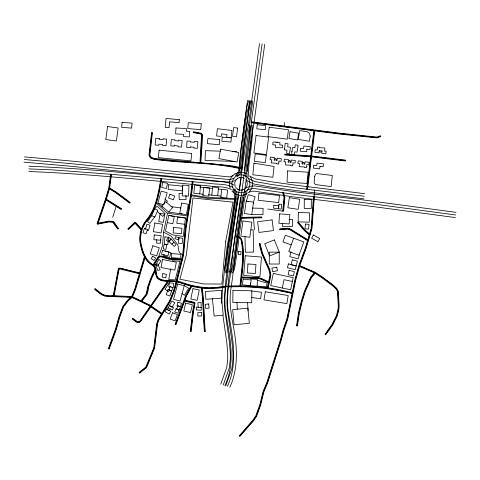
<?xml version="1.0" encoding="UTF-8"?>
<svg xmlns="http://www.w3.org/2000/svg" width="480" height="480" viewBox="0 0 480 480"><rect width="100%" height="100%" fill="white"/><g stroke="black" fill="none" stroke-linecap="round" stroke-linejoin="round"><path stroke-width="0.72" d="M249.774 125.472C250.854 142.848 245.91 159.84 245.748 177.102M262.104 43.968L251.328 122.22L250.74 141.162L246.894 171.918L246.972 177.084L248.22 178.272L254.424 181.434L270.846 184.374L296.628 187.98L364.248 196.26M252.222 125.514C253.296 142.86 248.4 159.834 248.196 177.06M237.114 199.002L236.802 192.942L234.87 188.73M234.666 198.924L234.456 193.644L232.65 189.756M250.596 282.774L250.488 285.732L266.46 286.746L267.03 283.074L257.388 280.296M257.172 285.984L257.424 279.33L250.74 279.072M223.2 385.104L229.356 367.836L230.316 358.914L230.316 352.572L229.392 342.15L224.766 309.654L224.286 301.932L225.21 286.62L226.788 272.556L225.99 268.056L228.36 246.348L230.37 235.674L235.89 198.96L235.626 193.29L232.698 187.356C225.816 183.288 217.26 184.734 209.61 183.354L161.358 178.674C158.778 192.558 156.786 207.078 148.026 218.712C142.128 225.372 139.254 233.952 140.448 242.79C142.17 251.412 144.876 261.018 153.354 265.314C157.038 268.62 154.686 274.272 157.668 278.004L159.912 279.738L163.494 280.668L176.358 281.514L191.544 285.876L201.75 287.652L209.334 288.324L225.21 286.62L240.426 286.308C241.686 270.612 245.124 254.808 241.224 239.208L239.988 237.894L237.744 236.73L243.336 198.834L245.988 191.256C250.224 188.472 251.118 182.334 248.22 178.272M201.414 307.41L198.204 307.614L197.886 302.718L201.102 302.514L201.246 310.2L196.308 309.906L196.476 307.11L198.594 307.236M199.95 163.188L201.57 134.808L200.634 133.974L193.32 132.618M200.388 163.212L201.96 134.616L200.826 133.584L193.404 132.186M200.826 163.242L202.554 136.518L202.35 134.424L201.018 133.194L193.482 131.76M313.464 196.818L311.118 228.408L305.394 247.86L298.788 265.71L294.864 279.918L286.872 318.984L283.008 330.216L280.278 340.326L266.88 382.428L263.112 391.41L259.86 404.676L255.81 415.896L253.026 419.994L239.25 435.828M314.334 196.878L311.97 228.594L306.222 248.142L299.622 265.974L295.71 280.122L287.712 319.224L283.842 330.474L281.112 340.578L267.696 382.734L263.94 391.686L260.694 404.928L256.59 416.292L253.71 420.546L239.892 436.422M239.148 168.15L240.018 156.75L244.284 123.852L247.074 105.786L248.958 100.23M232.698 187.356C229.842 181.368 235.17 176.496 239.25 172.986C243.582 149.124 243.378 124.074 250.116 100.62L243.708 148.662L241.056 177.216L226.788 272.556M241.59 168.336L242.454 157.002L246.708 124.2L249.456 106.368L251.28 101.016M156.036 202.914L167.514 213.252L163.602 232.134L162.474 245.82L158.496 257.124L153.354 265.314M239.256 170.22L241.098 148.38L247.512 100.308M244.482 170.676L246.312 148.95L252.72 100.932M380.67 136.158L376.818 137.484L339.324 133.584L284.136 126.546L284.508 122.532M139.266 372.846L145.938 367.548L147.048 365.304L154.164 348.03L157.152 323.694L158.442 319.878L169.932 301.062L173.808 291.414L175.458 285.846L183.126 254.958L185.694 227.892L191.058 195.228L192.654 181.692M282.75 211.122L284.028 197.31L282.666 192.864M283.62 211.212L284.892 197.214L283.506 192.612M227.376 386.406C238.398 362.916 232.524 336.774 228.36 312.402C226.122 299.034 228.648 285.666 230.796 272.484C232.932 247.206 237.396 222.204 241.086 197.124L250.044 129.966L250.998 125.496M236.526 236.61L235.626 245.706L232.206 268.218L229.836 271.722M237.744 236.73L236.844 245.862L233.388 268.548L230.796 272.484M238.962 236.85L238.056 246.012L234.564 268.878L233.934 270.474L231.756 273.24M248.388 125.226L259.512 43.578M253.602 125.76L264.702 44.352M199.71 193.926L200.568 185.73L194.682 185.112L193.818 193.308L203.382 194.256M211.788 195.18L212.646 186.984L218.538 187.602L217.674 195.804M221.682 189.39L220.824 197.586L226.71 198.204L227.574 190.008L218.01 189.006M239.994 286.266C241.248 270.648 244.65 254.952 240.846 239.424L239.724 238.242L237.54 237.12M240.858 286.356C242.124 270.576 245.598 254.664 241.608 238.992L240.252 237.54L237.942 236.34M314.622 189.99L311.544 228.504L305.808 247.998L299.202 265.842L295.284 280.02L287.292 319.104L283.428 330.348L280.698 340.452L267.288 382.578L263.526 391.548L260.274 404.802L256.2 416.094L253.368 420.27L239.574 436.128M239.154 168.102L238.206 172.344L235.338 175.272M151.566 132.504L148.992 155.388L150.582 157.944L153.804 159.27C182.424 163.44 212.01 162.276 240.246 168.66M151.998 132.552L149.418 155.292L150.864 157.608L153.906 158.85C182.538 163.008 212.13 161.844 240.366 168.24M152.43 132.6L149.844 155.19L151.146 157.272L154.008 158.424L230.016 165.528L236.298 166.566L240.492 167.82M185.436 218.028L183.312 236.472L172.704 234.882L165.468 231.072L168.804 215.418L185.436 218.028L177.54 217.116L176.82 223.344L184.716 224.256M241.584 168.378L240.288 173.628L237.132 176.934M192.216 181.638L190.626 195.162L185.262 227.838L182.7 254.886L175.032 285.738L173.394 291.27L169.542 300.864L158.04 319.704L156.732 323.592L153.744 347.916L146.646 365.124L145.59 367.29L139.014 372.492M193.086 181.74L191.49 195.288L186.126 227.94L183.558 255.024L175.884 285.954L174.222 291.558L170.322 301.26L158.844 320.052L157.578 323.796L154.584 348.15L147.444 365.484L146.292 367.812L139.518 373.206M190.26 331.608L192.66 311.322L194.214 303.372L184.494 301.074M190.698 331.662L193.092 311.394L194.718 303.828L193.89 302.604L184.584 300.642L175.542 324.426M191.13 331.716L193.524 311.466L195.012 303.018L194.034 302.19L184.674 300.216M234.672 198.816L229.164 235.476L227.148 246.162L224.766 268.032L225.594 272.832M237.102 199.11L234.936 213.888M313.92 130.35L306.678 189.084M314.352 130.404L307.11 189.15M314.784 130.458L307.542 189.222M241.206 177.39L239.364 190.806M246.408 178.062L244.56 191.544M110.598 174.234L108.774 188.148L105.432 199.242L97.032 223.65M118.17 228.948L113.79 222.504L112.866 221.808L108.558 221.574L97.446 223.794L105.852 199.374L109.206 188.238L111.036 174.288L161.358 178.674M111.468 174.348L109.632 188.328L106.266 199.512L97.86 223.932M241.974 170.604L247.452 129.54L248.43 124.944M247.17 171.324L252.63 130.392L253.56 126.042M236.532 236.562L242.142 198.558L244.866 190.764M238.956 236.904L244.53 199.11L247.104 191.748M235.44 196.458C231.51 232.152 222.78 267.384 221.748 303.342M240.636 197.208L232.116 256.668L229.38 272.922L227.826 286.86L226.908 301.92L227.376 309.384L231.996 341.838L232.938 352.452L232.938 359.022L231.918 368.4L225.654 386.04M238.494 196.728C233.244 226.368 230.184 256.302 226.074 286.08C224.4 294.882 224.694 303.876 225.756 312.726C229.578 336.714 236.04 362.442 224.892 385.56M243.678 197.52C238.428 227.148 235.374 257.076 231.264 286.848C228.75 299.616 230.832 312.648 233.172 325.272C237.114 346.014 238.83 367.536 229.86 387.252M296.532 325.86L298.47 313.038L301.152 301.872L304.308 291.576L310.806 276.888L314.808 272.406M296.964 325.926L298.896 313.122L301.578 301.986L304.722 291.726L311.166 277.128L315.138 272.694C322.842 278.568 332.796 282.906 337.926 291.36L338.7 306.06L338.442 309.408L336.948 315.546L332.46 324.57L325.368 334.494M297.396 325.986L299.328 313.206L301.998 302.1L305.13 291.876L311.532 277.374L315.462 272.988M234.936 213.876L229.566 246.54L227.214 268.08L227.976 272.28M267.258 288.06L269.898 275.694L269.796 273.33L268.884 269.796L261.612 253.242L259.17 243.546M240.426 286.308L258.762 287.184L267.69 288.138L270.33 275.742L270.228 273.264L269.298 269.658L262.032 253.104L259.596 243.438M268.122 288.21L270.768 275.784L270.66 273.204L269.712 269.514L262.446 252.966L260.022 243.33M114.036 296.19L119.058 269.322L119.814 268.824M94.842 288.888C99.702 294.204 106.302 297.228 113.61 296.106L118.686 269.088L119.562 268.47L121.116 268.572L139.692 273.372M170.766 268.686L168.726 279.57L175.224 279.9L179.946 261.348L172.26 260.706M113.178 296.028L118.32 268.854L119.31 268.11M160.926 178.584C158.352 192.414 156.39 206.88 147.666 218.466C141.696 225.21 138.81 233.91 140.016 242.85C141.75 251.574 144.504 261.282 153.06 265.638C156.642 268.968 154.272 274.59 157.332 278.28C164.388 283.92 174.594 279.57 182.508 283.56C196.17 288.432 210.996 290.058 225.27 287.058M161.784 178.764C159.204 192.702 157.176 207.276 148.386 218.958C142.554 225.534 139.698 234 140.88 242.73C142.584 251.256 145.242 260.754 153.642 264.984C157.428 268.278 155.106 273.942 158.01 277.734C165.054 282.918 174.984 278.772 182.742 282.714C196.296 287.562 211.002 289.182 225.156 286.188M282.288 288.018L284.034 279.696L292.368 281.448M291.036 251.772L289.74 256.638L298.146 258.876L299.442 254.016M157.86 203.142L161.208 191.094L167.172 192.756L163.824 204.804L157.86 203.142L162.816 207.078M164.076 254.478L163.68 255.888L169.566 257.544L170.952 252.612L165.066 250.956M253.224 203.184L255.114 196.68L248.268 194.688L246.378 201.192L248.43 201.792M145.344 229.518L146.922 224.244L150.048 225.18L148.47 230.448L147.222 230.076M184.584 300.642L185.898 296.238L191.544 285.876M144.36 256.944L134.67 289.362L131.574 296.742L127.446 300.348L122.844 306.408L118.992 316.704L115.482 329.214L108.342 348.756M144.78 257.076L135.084 289.506L131.928 297L127.764 300.642L123.222 306.624L119.412 316.836L115.896 329.352L108.756 348.906M145.194 257.208L135.498 289.65L132.282 297.258L128.082 300.942L123.606 306.846L119.826 316.968L116.31 329.484L109.164 349.056M112.734 217.218L116.376 205.77M293.61 238.224L288.816 251.58L299.016 255.24L303.81 241.884L285.33 235.254L282.942 241.908L291.222 244.878M175.134 324.282L185.496 296.07L191.154 285.684M175.956 324.576L186.306 296.4L191.94 286.062M220.752 384.174L226.794 367.266L227.7 358.8L227.7 352.686L226.788 342.468L222.942 315.456M155.058 269.31L150.924 277.944L147.912 286.254L146.19 294.102L140.802 301.056M155.448 269.502L151.326 278.112L148.338 286.362L146.58 294.3L141.15 301.326L131.928 297L113.61 296.106M155.844 269.688L151.728 278.28L148.764 286.47L148.146 290.634L146.97 294.504L141.492 301.59M170.202 308.94L169.302 310.776L167.076 309.684L171.93 300.954L174.816 302.742L172.032 307.23L169.146 305.448L173.532 307.584L172.356 309.99L167.976 307.848M153.72 265.542L158.784 257.454L159.93 256.926L161.874 256.878L168.258 259.098L181.986 260.202M152.982 265.08L158.208 256.8L159.69 256.086L162.12 256.038L168.426 258.24L182.058 259.332M169.272 282.738L164.994 289.326L168.54 291.63L169.71 289.836M231.72 176.718C229.266 179.922 228.66 184.386 230.19 188.13M236.094 179.61L234.654 182.784L235.206 186.588M168.06 280.704L139.896 321.048L138.786 321.702L137.346 321.63L132.66 318.234M168.42 280.95L140.19 321.372L138.894 322.122L137.202 322.044L132.408 318.588M168.786 281.196L140.484 321.696L138.996 322.548L137.058 322.452L132.15 318.942M325.014 334.242L332.088 324.342L336.534 315.396L338.01 309.342L338.262 306.054L337.506 291.486L335.988 288.804L333.162 286.284L321.588 277.488L314.928 273.084L299.034 266.244M325.728 334.752L332.838 324.792L337.356 315.696L338.874 309.48L339.138 306.066L338.346 291.24L336.666 288.252L333.72 285.612L322.092 276.774L315.342 272.31L299.376 265.44M151.77 215.628L147.468 221.61L149.94 223.392L154.674 216.81M166.212 202.8L167.49 201.192L164.736 199.008M249.306 191.838C253.176 187.962 253.524 181.53 250.53 177.036M245.268 188.49C247.824 186.198 247.866 182.19 245.91 179.508M168.75 212.106L172.62 207.546L165.642 201.63L161.772 206.196L168.75 212.106L182.244 213.984M154.518 208.95L157.044 206.178L165.252 213.648L162.726 216.42L157.254 211.44M235.812 179.964L237.792 178.212M232.008 176.358L234.678 173.994M128.424 229.494L135.156 223.368L141 229.722M128.124 229.176L134.598 223.044L135.24 222.936L141.324 229.434M127.824 228.864L134.406 222.654L135.324 222.51L136.266 223.05L141.654 229.146M244.782 188.928L241.896 190.092M245.988 191.256L242.634 192.612L239.754 192.69A8.976 8.976 0 0 1 235.092 190.596L233.76 189.24M237.414 178.446L239.874 177.468M247.194 193.584L243.378 195.126M236.238 176.106C239.544 174.024 244.092 174.456 246.972 177.084M235.056 173.76L238.368 172.446M158.496 257.124L161.07 256.35L168.342 258.672L182.022 259.77M232.956 175.722L229.296 176.916L69.54 160.878L24.456 156.906M233.91 178.164L230.682 179.418L227.13 179.346L69.294 163.488L24.228 159.516M248.208 192.618L251.46 191.364L254.43 191.148L293.49 196.92L363.288 205.248L455.34 217.572M234.864 180.606L231.27 181.974L226.884 181.956L69.042 166.098L24 162.132M247.284 190.164L250.89 188.808L254.52 188.526L293.844 194.322L363.63 202.65L455.67 214.968M246.36 187.71L250.32 186.246L254.61 185.904L294.198 191.724L363.972 200.046L456 212.37M380.532 135.744L376.782 137.046L339.372 133.152L251.388 121.788M380.814 136.572L376.854 137.916L339.276 134.022L251.274 122.652M242.184 190.026L240.174 190.104L237.72 189.294M97.362 223.362L108.51 221.136L113.034 221.406L114.102 222.198L118.536 228.702M97.53 224.22L108.606 222.006L112.692 222.21L117.81 229.188M243.09 195.192L239.334 195.282L235.812 194.184M239.46 177.558L242.034 177.48L244.506 178.452M238.782 172.356L242.97 172.32L246.816 173.742M279.714 229.332L287.502 228.69L289.722 229.104L308.034 240.42M279.75 229.77L287.478 229.122L289.554 229.506L307.806 240.792M279.678 228.9L287.52 228.252L289.884 228.696L308.262 240.048M182.472 193.278L179.046 193.374L179.226 199.698L186.084 199.5L185.958 195.288M261.864 216.936L240.42 217.434M261.876 217.374L240.432 217.872M261.888 217.806L240.438 218.31M250.836 229.884L253.14 229.83L253.68 252.054L245.376 252.258L244.998 236.652M228.666 286.026C250.23 285.156 271.788 287.382 292.692 292.794M228.672 286.902C250.182 286.032 271.674 288.252 292.518 293.646M288.948 219.432L292.56 219.42L292.59 226.38L282.474 226.422L282.462 223.638M252.432 208.086L263.1 208.338L262.95 214.704L251.568 214.44M28.92 166.272C89.4 168.51 149.634 175.26 209.88 180.75C217.902 182.136 226.842 180.744 234.03 185.1M28.854 168.894L53.01 169.908L111.036 174.288M28.782 171.516C89.124 173.754 149.232 180.492 209.34 185.964C216.612 187.326 224.796 185.85 231.366 189.618M235.902 198.528L207.09 197.472L191.13 194.796M235.878 199.398L206.988 198.342L190.986 195.654M241.374 277.014L258.714 277.632L262.038 278.688L268.854 281.97M241.362 277.452L258.63 278.064L261.876 279.09L268.668 282.366M241.35 277.89L258.54 278.49L261.714 279.498L268.476 282.762M220.314 151.164L205.392 150.66L205.068 160.44L234.912 161.436M232.254 151.56L236.73 151.71M119.532 268.908L139.584 273.792M284.874 154.14L311.088 155.922L345.48 160.116M284.844 154.578L311.052 156.36L345.42 160.554M284.814 155.01L311.016 156.798L345.366 160.986M119.592 268.032L139.8 272.946M199.692 187.08L212.88 188.466M208.506 194.796L220.962 196.11M364.56 193.656L296.946 185.376L271.266 181.782L255.15 178.914L249.498 175.98M363.936 198.864L296.31 190.584L270.426 186.96L253.698 183.954L246.942 180.564M251.55 290.97L261.456 292.254L260.622 298.68L251.424 297.486M251.328 122.22L284.136 126.546M167.514 213.252L187.422 215.892M267.804 209.046L283.182 211.164L284.46 197.262L283.086 192.738M170.964 206.616L180.906 207.996M170.226 287.172L168.75 286.956L169.362 282.714L173.796 283.35L173.178 287.598L171.702 287.382M267.69 288.138L292.608 293.22M168.804 215.418L174.306 216.588L172.776 223.77L167.274 222.6M299.202 265.842L315.138 272.694M141.15 301.326L149.208 305.22L161.862 313.944M163.602 232.134L171.234 236.184L177.912 244.974L178.782 250.908L180.036 253.074L183.126 254.958M184.212 285.54L188.7 288.18L184.554 295.224L181.992 293.718M106.074 199.002L121.656 208.776M105.852 199.374L121.41 209.136M105.624 199.752L121.164 209.502M109.428 187.866L115.68 191.64L130.242 202.476M109.206 188.238L115.44 192L129.978 202.83M108.978 188.61L115.194 192.366L129.72 203.178M238.242 189.57L235.632 187.404M235.29 193.908L231.888 191.082M162.114 313.584L149.424 304.842L132.036 296.574L105.072 295.32L101.892 293.946L95.124 288.552M161.616 314.298L148.992 305.598L131.82 297.42L104.874 296.172L101.46 294.708L94.56 289.224M310.026 234.294L305.286 230.286L298.224 222.09M309.744 234.63L304.98 230.598L297.888 222.372M309.462 234.96L304.674 230.904L297.552 222.654M205.314 331.584C203.964 316.956 204.252 302.208 202.188 287.604M204.876 331.632C203.526 317.004 203.814 302.256 201.75 287.652M204.444 331.68C203.088 317.052 203.382 302.298 201.318 287.694M221.502 298.11L223.23 315.108L214.182 316.032L212.376 298.29M253.47 217.572L254.472 229.692M247.602 302.598L248.076 310.572M236.964 302.508L237.354 309.03M160.56 239.628L160.584 243.186L156.744 243.21L156.72 239.652M304.296 199.404L304.254 208.434L311.28 208.464L311.322 199.44L304.296 199.404M232.944 290.55L232.806 302.538L251.718 302.748L251.85 290.76L232.944 290.55M298.41 212.526L298.146 221.874L309.294 222.192L309.558 212.838L298.41 212.526M190.206 146.958L190.182 147.54L186.696 147.384L186.984 141.06L190.464 141.216L190.428 141.978L194.25 142.284L194.304 141.42L197.832 141.624L197.436 148.272L193.908 148.062L193.956 147.264L190.206 146.958M287.568 170.898L287.052 182.178L306.96 183.432L308.112 172.212L287.568 170.898M182.748 185.16L182.238 195.888L188.49 196.182L189 185.454L182.748 185.16M175.95 127.974L175.608 133.884L183.6 134.346L183.474 136.59L189.384 136.932L189.702 131.382L186.282 131.184L186.432 128.58L175.95 127.974M247.914 263.988L247.386 273L255.402 273.468L255.93 264.462L247.914 263.988M277.14 142.158L277.122 142.464L275.958 142.368L275.982 142.02L272.988 142.134L272.778 144.774L275.658 145.002L275.472 147.24L275.928 147.57L282.45 147.798L282.666 145.152L279.786 144.924L279.966 142.686L277.14 142.158M279.546 213.888L278.91 223.242L289.2 223.938L289.83 214.584L279.546 213.888M306.876 149.184L306.69 151.776L300.216 151.17L300.486 148.344L303.582 148.614L303.822 146.046L310.236 146.616L310.026 149.472L306.876 149.184M174.342 145.566L174.3 146.142L170.826 145.878L171.3 139.572L174.774 139.83L174.714 140.592L178.524 141.018L178.608 140.148L182.13 140.466L181.536 147.096L178.014 146.778L178.086 145.98L174.342 145.566M171.558 253.608L171.258 257.682L180.654 258.378L180.954 254.304L171.558 253.608M238.512 251.334L238.272 254.586L240.816 254.772L241.056 251.52L238.512 251.334M122.058 122.334L121.662 127.314L131.64 128.112L132.042 123.132L122.058 122.334M154.242 235.002L153.876 239.688L160.704 240.228L161.076 235.542L154.242 235.002M245.262 255.762L243.684 275.43L259.908 276.732L261.486 257.07L245.262 255.762M159.312 138.474L159.234 139.416L163.068 139.656L163.146 138.786L166.668 139.104L166.08 145.734L162.552 145.416L162.654 144.438L158.886 144.204L158.766 145.224L155.142 145.002L155.838 138.21L159.312 138.474M201.27 123.81L200.76 129.678L187.776 128.55L188.286 122.682L201.27 123.81M179.358 119.664L179.094 122.646L169.584 121.818L169.056 127.668L165.228 127.32L166.038 118.458L179.358 119.664M222.24 137.118L221.874 141.258L230.94 142.056L231.306 137.916L222.24 137.118M231.906 130.47L231.258 137.724L226.662 137.244L226.944 134.538L221.526 133.872L221.262 136.434L216.588 135.948L217.392 128.694L231.906 130.47M225.714 241.302L221.898 284.058L203.748 283.944L179.862 279.216L186.378 254.802L192.966 197.97L233.04 202.158L225.714 241.302M219.744 139.614L219.276 144.726L207.414 143.646L207.882 138.528L219.744 139.614M305.43 224.058L305.004 228.792L308.586 229.122L309.018 224.388L305.43 224.058M173.628 227.454L173.106 232.932L181.41 233.724L181.932 228.246L173.628 227.454M178.98 237.828L178.464 243.198L182.202 243.558L182.718 238.188L178.98 237.828L175.62 236.658L174.918 238.674L178.278 239.844L178.98 237.828M253.98 163.188L252.87 174.762L272.85 177.27L274.074 166.482L253.98 163.188M164.922 236.898L164.202 244.26L163.242 248.88L165.846 249.426L166.806 244.806L164.202 244.26L167.814 244.614L168.534 237.252L164.922 236.898M314.712 176.25L314.106 182.358L314.364 183.408L315.522 184.554L331.17 186.606L332.292 175.464L316.764 173.58L315.48 174.174L314.712 176.25M159.12 150.174L158.37 157.638L190.944 160.908L191.688 153.45L159.12 150.174M168.618 184.728L168.132 189.414L182.214 190.884L182.7 186.192L168.618 184.728M257.214 124.746L256.788 128.85L265.164 129.72L265.596 125.616L257.214 124.746M279 204.144L278.508 208.782L281.244 209.07L281.73 204.432L279 204.144M203.736 187.392L202.872 195.588L208.758 196.206L209.622 188.01L203.736 187.392M289.11 160.746L288.948 162.294L288.138 162.186L288.426 159.612L284.37 159.156L284.076 161.73L285.894 161.934L285.486 162.516L285.486 164.988L290.796 165.186L290.724 165.648L292.518 165.93L292.674 164.766L292.998 164.808L292.938 162.84L295.05 163.08L295.338 160.506L291.282 160.05L291 162.57L290.208 162.462L290.376 160.884L289.11 160.746M319.974 166.32L319.698 168.9L313.254 168.078L313.62 165.258L316.704 165.642L317.034 163.074L323.424 163.866L323.112 166.716L319.974 166.32M302.946 162.498L302.766 164.046L301.962 163.932L302.262 161.364L298.206 160.884L297.906 163.458L299.724 163.668L299.31 164.25L299.298 166.716L304.608 166.95L304.53 167.406L306.324 167.706L306.492 166.542L306.81 166.584L306.756 164.61L308.868 164.862L309.168 162.294L305.118 161.814L304.818 164.334L304.026 164.226L304.212 162.642L302.946 162.498M273.894 205.248L273.546 208.2L278.478 208.776L278.82 205.824L273.894 205.248M243.114 279.054L242.442 284.79L250.488 285.732L251.16 279.996L243.114 279.054M258.984 193.14L258.156 200.238L278.652 202.638L279.486 195.54L258.984 193.14M284.532 148.95L284.424 149.862L286.992 150.18L286.626 153.264L289.446 153.612L290.406 147.912L290.232 147.162L287.646 146.898L288.03 143.76L285.18 143.472L284.532 148.95M320.04 150.444L319.848 152.022L321.108 152.178L321.3 150.636L322.104 150.756L321.774 153.324L325.824 153.84L326.154 151.278L324.342 151.044L324.762 150.468L324.804 147.996L319.494 147.714L319.572 147.252L317.784 146.94L317.604 148.104L317.28 148.056L317.316 150.024L315.21 149.76L314.88 152.322L318.93 152.838L319.248 150.33L320.04 150.444M266.25 155.274L265.326 162.672L254.346 161.292L255.276 153.9L266.25 155.274M256.05 135.54L253.854 152.982L266.466 154.56L268.656 137.124L256.05 135.54M237.642 128.088L236.502 136.812L232.512 136.29L233.646 127.566L237.642 128.088M269.22 127.224L267.984 136.614L287.244 139.152L288.48 129.762L269.22 127.224M291.798 151.344L291.738 154.338L294.366 154.698L294.762 151.842L296.976 152.148L298.086 146.388L297.78 146.34L297.936 145.212L295.308 144.846L294.912 147.708L292.692 147.402L292.296 147.966L292.146 151.386L291.798 151.344M107.568 126.546L105.81 139.548L116.394 140.976L118.152 127.974L107.568 126.546M242.916 220.98L240.882 236.1L249.84 237.3L251.868 222.18L242.916 220.98M275.142 158.79L274.926 160.332L274.122 160.2L274.494 157.638L270.456 157.05L270.084 159.612L271.89 159.876L271.464 160.446L271.38 162.918L276.684 163.284L276.6 163.746L278.382 164.088L278.58 162.93L278.898 162.984L278.898 161.01L281.004 161.322L281.376 158.76L277.338 158.172L276.972 160.674L276.18 160.542L276.402 158.97L275.142 158.79M310.188 136.002L309.456 141.24L298.278 139.404L299.718 130.614L307.248 131.724L309.504 133.374L310.188 136.002M246.198 201.12L244.446 213.528L251.784 214.566L253.536 202.158L246.198 201.12M289.368 197.688L287.844 207.78L298.194 209.346L299.718 199.254L289.368 197.688M290.028 131.724L288.918 138.486L297.516 139.902L298.626 133.134L290.028 131.724M265.314 291.768L263.982 299.862L286.872 303.63L288.204 295.536L265.314 291.768M154.818 222.978L153.372 231.654L161.16 232.95L162.606 224.274L154.818 222.978M160.182 213.348L158.73 221.55L163.326 222.36L164.778 214.164L160.182 213.348M181.65 203.064L179.73 213.522L186.408 214.752L188.328 204.294L181.65 203.064M220.644 149.19L218.898 158.616L237.042 161.97L238.788 152.544L220.644 149.19M162.786 273.624L162.126 277.086L165.768 277.776L166.422 274.314L162.786 273.624M162.534 259.518L160.998 267.528L174.786 270.168L176.316 262.158L162.534 259.518M162.744 182.418L161.754 187.536L166.494 188.46L167.49 183.336L162.744 182.418M192.942 288.69L190.824 298.992L197.148 300.294L199.266 289.992L192.942 288.69M273.3 273.462L270.75 285.594L290.622 289.77L293.166 277.632L273.3 273.462M289.104 270.408L288.12 274.71L293.376 275.916L294.366 271.614L289.104 270.408M185.694 303.126L183.816 310.992L190.47 312.576L192.348 304.71L185.694 303.126M292.296 259.878L291.114 264.702L296.202 265.944L297.378 261.114L292.296 259.878M177.894 302.262L176.97 305.772L180.528 306.702L181.452 303.198L177.894 302.262M288.42 263.886L287.424 267.648L295.2 269.712L296.202 265.944L288.42 263.886M177.69 283.968L173.514 299.286L180.054 301.068L184.236 285.756L177.69 283.968M162.57 250.332L161.502 254.202L167.88 255.954L168.942 252.09L162.57 250.332M152.856 245.766L150.27 253.854L156.69 255.906L159.282 247.824L152.856 245.766M144.426 228.42L143.028 232.728L146.094 233.724L147.492 229.416L144.426 228.42M168.078 289.506L166.206 294.666L169.842 295.986L171.714 290.826L168.078 289.506M172.494 312.774L170.184 319.11L175.086 320.898L177.396 314.562L172.494 312.774M169.932 194.244L168.516 197.946L173.322 199.788L174.744 196.086L169.932 194.244M170.13 286.524L168.786 289.956L171.588 291.06L172.938 287.628L170.13 286.524M176.004 308.796L174.738 311.988L177.858 313.224L180.528 306.702L178.05 305.658L176.646 308.988L179.124 310.038L176.004 308.796M154.554 208.89L151.668 215.694L154.92 217.074L157.8 210.264L154.554 208.89M313.404 234.996L311.616 238.236L317.934 241.728L319.722 238.488L313.404 234.996M166.614 308.976L165.06 311.67L169.2 314.07L170.76 311.376L166.614 308.976M152.712 256.212L151.188 258.66L154.128 260.49L155.652 258.042L152.712 256.212M158.94 259.566L155.562 264.768L157.92 270.54L160.14 269.634L157.782 263.862L155.562 264.768L157.602 266.094L160.986 260.892L158.94 259.566M168.534 237.252L166.452 240.324L169.02 242.064L171.102 238.992L168.534 237.252M173.778 242.358L171.984 244.146L174.282 246.45L176.076 244.662L171.102 238.992L168.804 240.822L171.474 244.188L173.778 242.358M274.344 239.898L264.744 243.78L269.664 255.942L279.264 252.06L274.344 239.898M276.75 267.174L271.902 268.146L272.616 271.71L277.464 270.738L276.75 267.174M272.076 219.858L257.604 221.742L258.996 232.446L273.468 230.562L272.076 219.858M247.848 308.19L232.65 309.654L234.108 324.786L249.306 323.322L247.848 308.19M208.722 303.984L205.38 304.272L205.74 308.406L209.076 308.124L208.722 303.984M221.28 290.334L205.314 291.528L205.896 299.298L221.862 298.098L221.28 290.334M201.672 312.552L197.796 312.618L197.856 316.062L201.732 315.99L201.672 312.552M279.246 252.15L269.28 252.15L269.28 264.024L279.246 264.024L279.246 252.15"/></g></svg>
